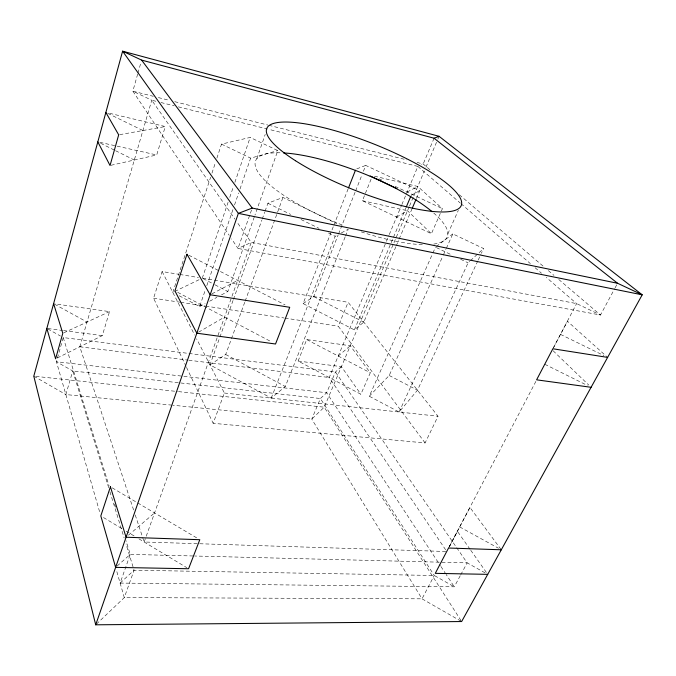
<?xml version="1.0" encoding="UTF-8"?>
<svg xmlns="http://www.w3.org/2000/svg" width="676" height="676" viewBox="0 0 676 676"><rect width="100%" height="100%" fill="white"/><g stroke="black" fill="none" stroke-linecap="round" stroke-linejoin="round"><path stroke-width="0.51" stroke-dasharray="3.38 2.54" d="M485.038 572.842L467.158 562.871L335.423 372.003L63.248 337.561L56.421 361.719L100.056 513.337M137.65 74.14L132.842 91.175L229.223 235.349M137.938 73.135L141.047 62.107M172 405.144L65.859 394.556L72.746 370.955L56.421 361.719L326.669 392.739L440.355 565.635M133.603 509.974L79.802 346.796L151.754 100.234L132.842 91.175L153.283 96.305M57.359 357.942L102.313 335.617L109.537 311.619L54.646 303.828M111.058 165.274L156.714 154.965L165.274 126.539L107.915 112.926M186.077 366.443L153.57 298.209L162.113 271.541L178.743 274.287M172.794 292.378L210.642 177.171M211.96 173.166L215.576 162.147M216.895 158.142L221.508 144.115L250.162 137.431L277.819 150.596L254.945 215.095M202.268 278.174L228.082 202.318M229.781 197.324L233.516 186.348M234.876 182.351L250.162 137.431M179.275 295.801L199.623 306.558L205.445 289.624M206.814 285.644L233.169 208.943M234.538 204.955L238.645 193.006M240.014 189.018L250.627 158.142L277.819 150.596M256.812 158.683L265.229 134.406M460.221 575.758L454.28 586.81L120.134 583.075L130.24 554.388L125.998 540.656M251.523 210.033L237.986 248.455L600.491 315.016L614.636 288.711M221.483 294.897L227.854 291.5L254.599 216.083M445.746 551.481L144.157 542.008L145.898 537.158M146.244 536.195L231.623 297.263M231.978 296.274L251.227 242.422L237.36 222.598M345.09 237.065L285.297 386.545L271.194 398.113L209.949 364.854L219.548 338.084M219.903 337.096L233.059 300.406M233.414 299.417L261.865 220.097M262.22 219.108L264.705 212.163M265.06 211.174L267.907 203.239L282.957 197.417L336.868 223.714M209.949 364.854L225.708 354.494L244.788 302.138M245.151 301.15L282.957 197.417M202.639 278.242L348.132 302.29L438.014 416.239L425.103 442.949L213.16 423.311L224.39 393.026L196.606 338.828M395.857 246.774L363.789 322.148L354.342 329.896L303.093 303.583L333.513 226.114M333.902 225.125L348.148 188.841M271.194 398.113L335.161 236.287L337.772 234.876M303.093 303.583L313.715 296.603L338.161 234.927M338.549 233.947L355.238 191.849M355.627 190.869L361.837 175.202M363.392 171.29L365.716 165.409L419.703 190.733L416.416 198.457M345.478 236.085L348.216 229.249L341.253 233M298.099 361.035L306.701 339.58L350.286 345.766L370.296 372.797L360.866 394.26L298.099 361.035L341.422 366.662L360.866 394.26M374.479 176.191L417.793 186.466L442.417 208.647L431.406 233.71L362.437 200.704L372.079 176.673M425.103 442.949L338.237 326.187L348.132 302.29M445.619 549.765L329.22 377.512L385.996 242.329M386.41 241.357L388.861 235.527M389.266 234.555L401.468 205.504M401.874 204.541L417.886 166.414L268.44 129.251M434.068 138.217L423.184 163.998L421.418 164.809M354.342 329.896L405.887 207.895M409.157 206.848L324.243 407.197L311.754 419.095L173.048 405.254M409.563 205.876L424.334 171.028M425.973 167.175L437.414 140.16M437.828 139.197L439.054 136.299M396.271 245.81L398.739 240.014M399.153 239.042L411.895 209.087M477.78 260.987L417.472 390.196L399.094 412.005L369.282 396.246L432.496 253.88M432.927 252.917L435.488 247.146M447.85 233.803L458.32 210.38M369.282 396.246L389.207 375.484L442.865 256.052M443.304 255.089L445.898 249.309M446.329 248.345L452.819 233.896L483.593 248.548L481.354 253.331M399.094 412.005L468.096 262.846L469.651 261.418M478.228 260.032L480.915 254.286M449.185 546.96L536.026 381.112M553.636 347.464L576.611 303.592L546.301 277.397M448.543 548.025L469.955 507.448L501.288 549.791M449.515 546.377L457.441 531.353L470.158 549.411M552.867 348.765L567.46 321.235L607.614 357.393M460.719 574.837L467.158 562.871L194.671 556.01M615.126 287.807L617.568 283.269M96.465 624.092L124.299 597.592L134.076 570.223L126.023 544.062M120.134 583.075L134.076 570.223L434.254 575.479L454.28 586.81L446.16 574.456M470.42 260.699L483.593 248.548M117.168 566.006L130.24 554.388L193.615 555.985M341.422 366.662L335.423 372.003L326.669 392.739L320.399 398.519L311.754 419.095L422.035 598.826L460.736 621.024M128.448 535.206L154.559 512.915M338.237 356.049L350.286 345.766M436.316 246.512L452.819 233.896M198.609 332.161L224.542 317.086M396.618 217.064L407.51 210.726L431.406 233.71M411.211 195.305L419.703 190.733M199.623 306.558L205.09 303.642M209.644 301.217L216.928 297.33M211.977 293.798L237.648 280.413M407.129 192.026L417.793 186.466M174.695 291.457L199.42 279.551M63.747 332.837L109.537 311.619M356.751 168.882L365.716 165.409M119.686 134.659L165.274 126.539M35.896 376.388L177.45 391.514M178.498 391.624L324.243 407.197L461.066 620.653M224.39 393.026L438.014 416.239M79.802 346.796L187.742 360.088M188.79 360.215L329.22 377.512M47.895 328.553L62.547 330.454M63.595 330.589L102.313 335.617M153.57 298.209L179.655 302.164M180.695 302.316L204.693 305.958M205.741 306.11L283.988 317.965M285.027 318.126L338.237 326.187M179.782 274.456L198.482 277.549M99.854 142.323L116.095 145.94M117.117 146.16L156.714 154.965M362.437 200.704L407.51 210.726M155.843 101.248L151.754 100.234L234.952 219.151M160.964 102.524L174.273 105.828M178.363 106.85L267.417 128.998M158.395 97.589L169.642 100.411M174.754 101.687L267.789 125.026M268.811 125.28L406.825 159.899M417.05 162.46L423.184 163.998L431.204 170.834M379.025 178.802L381.923 180.162M395.156 186.39L442.417 208.647M221.508 144.115L250.627 158.142M436.417 247.593L452.261 255.224M460.643 259.263L468.096 262.846M107.721 113.34L142.915 130.527M560.488 334.383L603.845 355.551M267.907 203.239L290.638 214.41M301.057 219.531L319.055 228.37M328.528 233.026L335.161 236.287M100.631 143.27L114.658 150.249M115.596 150.714L134.304 160.026M544.831 364.288L587.317 385.421M313.715 296.603L363.789 322.148M188.857 255.232L285.086 304.893M203.18 278.656L214.148 284.359M215.061 284.841L227.854 291.5M389.207 375.484L417.472 390.196M306.701 339.58L370.296 372.797M177.678 292.345L271.82 342.048M225.708 354.494L285.297 386.545M54.511 304.175L87.018 322.055M459.68 526.917L498.516 548.261M47.759 328.925L60.51 336.04M33.8 376.169L65.859 394.556M112.224 487.844L197.096 538.096M103.513 517.546L122.356 528.894M126.15 531.167L135.437 536.761M138.926 538.865L186.779 567.663M459.291 194.747L544.332 267.181M548.337 270.603L553.957 275.385M558.773 279.484L600.491 315.016L576.611 303.592L251.227 242.422L237.986 248.455L231.564 238.848M417.886 166.414L460.162 202.952M460.956 203.637L530.347 263.606M535.138 267.747L541.518 273.256M553.129 350.785L588.813 385.109M470.766 550.272L487.717 574.346M440.938 566.522L445.577 573.578M162.113 271.541L194.688 335.085M186.525 367.398L213.16 423.311M135.251 514.985L144.157 542.008M63.248 337.561L109.047 485.807M114.658 503.966L115.909 507.997M108.675 487.7L72.746 370.955L320.399 398.519L434.254 575.479L422.035 598.826L124.299 597.592L116.348 569.936M109.918 491.722L124.164 538.02M433.713 213.033A103.098 27.843 21.6 0 1 432.53 244.239M422.348 244.611A103.098 27.843 21.6 0 1 359.928 231.445M342.115 224.956A103.098 27.843 21.6 0 1 261.13 176.335A103.098 27.843 21.6 0 1 281.546 152.835"/><path stroke-width="1.01" d="M95.713 624.81L238.358 213.379L252.216 208.064L617.568 283.269L642.2 294.82L461.64 621.54L95.713 624.81L33.8 376.169L122.601 51.19L439.054 136.299L642.2 294.82L238.358 213.379L122.601 51.19L141.614 60.105L434.068 138.217L617.568 283.269M348.537 187.86L355.466 170.208M406.301 206.924L410.797 196.277M412.309 208.124L416.002 199.428M434.068 138.217L439.054 136.299M487.717 574.346L435.276 573.358L448.543 548.025L501.288 549.791M591.086 387.297L536.6 379.827L552.867 348.765L607.614 357.393M370.169 175.971L396.888 188.562M141.614 60.105L252.216 208.064M105.862 112.436L118.68 134.845L110.044 165.502L97.817 141.875M53.607 303.685L62.792 333.285L55.601 358.821L46.847 328.418M283.514 152.928A103.098 27.843 21.6 0 1 432.209 211.757M110.416 486.771L100.817 515.923L115.63 567.375L188.57 568.744L199.8 539.702L126.074 537.234L110.416 486.771M186.99 254.26L174.923 290.891L196.817 333.2L275.529 344.008L289.734 307.301L210.143 294.753L186.99 254.26M295.48 160.719A104.586 24.995 21.6 0 0 458.548 208.707A104.586 24.995 21.6 0 0 337.983 131.575A104.586 24.995 21.6 0 0 295.48 160.719"/></g></svg>
